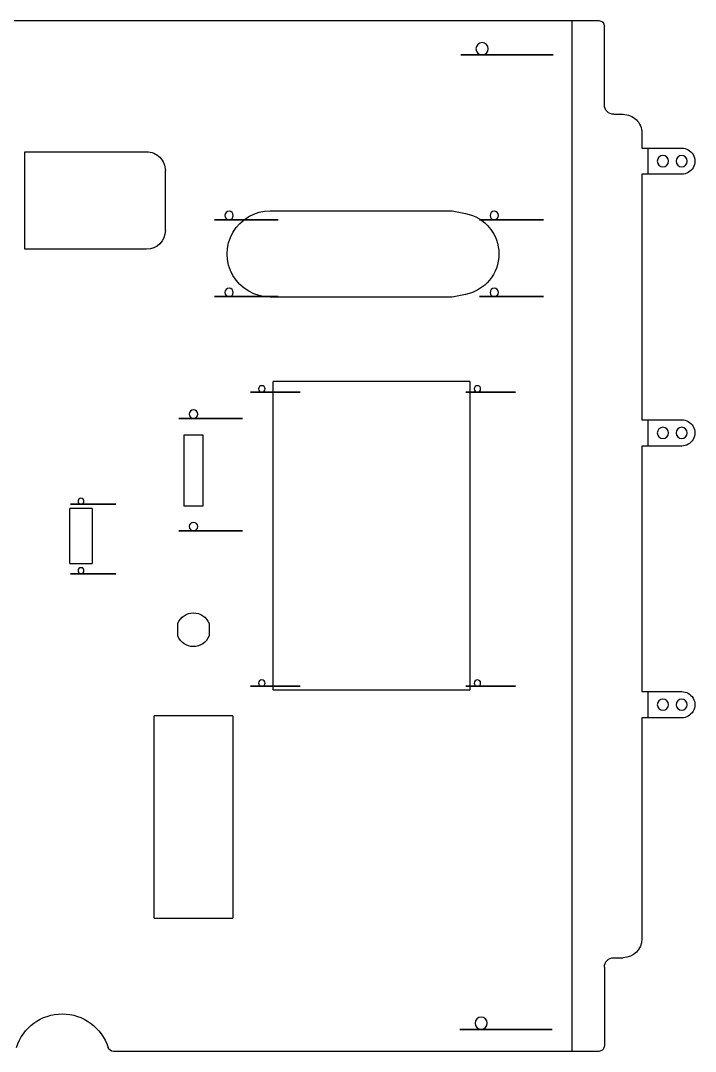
# Model space of a CAD drawing. Extents: x -452 to 195, y -304 to 246.
# Drawn here: x -165 to 195, y -304 to 246 of the extents above; entities that cross this region are included whole.
import ezdxf
from ezdxf.lldxf.tags import DXFTag

# ---------------------------------------------------------------- set-up
doc = ezdxf.new("R2010")
doc.units = 0
doc.layers.add('LAYER_1', color=7, linetype='CONTINUOUS')
tags = doc.linetypes.add('NEW_LINE1', pattern=[24, 15, -3, 3, -3]).pattern_tags.tags
tags[10:11] = [DXFTag(74, 4), DXFTag(75, 0), DXFTag(340, '0'), DXFTag(46, 1.0), DXFTag(50, 0.0), DXFTag(44, 0.0), DXFTag(45, 0.0)]
tags[8:9] = [DXFTag(74, 4), DXFTag(75, 0), DXFTag(340, '0'), DXFTag(46, 1.0), DXFTag(50, 0.0), DXFTag(44, 0.0), DXFTag(45, 0.0)]
tags[6:7] = [DXFTag(74, 4), DXFTag(75, 0), DXFTag(340, '0'), DXFTag(46, 1.0), DXFTag(50, 0.0), DXFTag(44, 0.0), DXFTag(45, 0.0)]
tags[4:5] = [DXFTag(74, 4), DXFTag(75, 0), DXFTag(340, '0'), DXFTag(46, 1.0), DXFTag(50, 0.0), DXFTag(44, 0.0), DXFTag(45, 0.0)]
tags = doc.linetypes.add('NEW_LINE3', pattern=[24, 15, -3, 3, -3]).pattern_tags.tags
tags[10:11] = [DXFTag(74, 4), DXFTag(75, 0), DXFTag(340, '0'), DXFTag(46, 1.0), DXFTag(50, 0.0), DXFTag(44, 0.0), DXFTag(45, 0.0)]
tags[8:9] = [DXFTag(74, 4), DXFTag(75, 0), DXFTag(340, '0'), DXFTag(46, 1.0), DXFTag(50, 0.0), DXFTag(44, 0.0), DXFTag(45, 0.0)]
tags[6:7] = [DXFTag(74, 4), DXFTag(75, 0), DXFTag(340, '0'), DXFTag(46, 1.0), DXFTag(50, 0.0), DXFTag(44, 0.0), DXFTag(45, 0.0)]
tags[4:5] = [DXFTag(74, 4), DXFTag(75, 0), DXFTag(340, '0'), DXFTag(46, 1.0), DXFTag(50, 0.0), DXFTag(44, 0.0), DXFTag(45, 0.0)]
tags = doc.linetypes.add('NEW_LINE4', pattern=[24, 15, -3, 3, -3]).pattern_tags.tags
tags[10:11] = [DXFTag(74, 4), DXFTag(75, 0), DXFTag(340, '0'), DXFTag(46, 1.0), DXFTag(50, 0.0), DXFTag(44, 0.0), DXFTag(45, 0.0)]
tags[8:9] = [DXFTag(74, 4), DXFTag(75, 0), DXFTag(340, '0'), DXFTag(46, 1.0), DXFTag(50, 0.0), DXFTag(44, 0.0), DXFTag(45, 0.0)]
tags[6:7] = [DXFTag(74, 4), DXFTag(75, 0), DXFTag(340, '0'), DXFTag(46, 1.0), DXFTag(50, 0.0), DXFTag(44, 0.0), DXFTag(45, 0.0)]
tags[4:5] = [DXFTag(74, 4), DXFTag(75, 0), DXFTag(340, '0'), DXFTag(46, 1.0), DXFTag(50, 0.0), DXFTag(44, 0.0), DXFTag(45, 0.0)]
tags = doc.linetypes.add('NEW_LINE5', pattern=[24, 15, -3, 3, -3]).pattern_tags.tags
tags[10:11] = [DXFTag(74, 4), DXFTag(75, 0), DXFTag(340, '0'), DXFTag(46, 1.0), DXFTag(50, 0.0), DXFTag(44, 0.0), DXFTag(45, 0.0)]
tags[8:9] = [DXFTag(74, 4), DXFTag(75, 0), DXFTag(340, '0'), DXFTag(46, 1.0), DXFTag(50, 0.0), DXFTag(44, 0.0), DXFTag(45, 0.0)]
tags[6:7] = [DXFTag(74, 4), DXFTag(75, 0), DXFTag(340, '0'), DXFTag(46, 1.0), DXFTag(50, 0.0), DXFTag(44, 0.0), DXFTag(45, 0.0)]
tags[4:5] = [DXFTag(74, 4), DXFTag(75, 0), DXFTag(340, '0'), DXFTag(46, 1.0), DXFTag(50, 0.0), DXFTag(44, 0.0), DXFTag(45, 0.0)]

msp = doc.modelspace()

# ---------------------------------------------------------------- linework, layer by layer
at = {"layer": 'LAYER_1'}
for points in [[(-428.9998, 245.5002), (-428.9998, 245.5002), (143.4905, 245.5002), (143.4905, 245.5002)], [(146.4905, 200.5002), (146.4905, 200.5002), (146.4905, 242.5002), (146.4905, 242.5002)], [(151.4905, 195.5002), (151.4905, 195.5002), (156.4905, 195.5002), (156.4905, 195.5002)], [(166.4905, 185.5002), (166.4905, 185.5002), (166.4905, 177.5002), (166.4905, 177.5002)], [(166.4905, 177.5002), (166.4905, 177.5002), (187.7356, 177.5002), (187.7356, 177.5002)], [(-162.7547, 175.5002), (-162.7547, 175.5002), (-97.7547, 175.5002), (-97.7547, 175.5002)], [(-162.7547, 123.5002), (-162.7547, 123.5002), (-162.7547, 175.5002), (-162.7547, 175.5002)], [(-87.7547, 133.5002), (-87.7547, 133.5002), (-87.7547, 165.5002), (-87.7547, 165.5002)], [(187.7356, 163.5002), (187.7356, 163.5002), (166.4905, 163.5002), (166.4905, 163.5002)], [(166.4905, 163.5002), (166.4905, 163.5002), (166.4905, 32.5002), (166.4905, 32.5002)], [(-31.7547, 144.0002), (-31.7547, 144.0002), (65.2453, 144.0002), (65.2453, 144.0002)], [(65.2453, 144.0002), (65.2453, 144.0002), (72.4578, 142.5931), (72.4578, 142.5931)], [(-87.7547, 133.5002), (-87.7547, 127.9774), (-92.2318, 123.5002), (-97.7546, 123.5002)], [(-97.7547, 123.5002), (-97.7547, 123.5002), (-162.7547, 123.5002), (-162.7547, 123.5002)], [(72.4578, 99.4073), (72.4578, 99.4073), (65.2453, 98.0002), (65.2453, 98.0002)], [(65.2453, 98.0002), (65.2453, 98.0002), (-31.7547, 98.0002), (-31.7547, 98.0002)], [(74.7453, 53.0002), (74.7453, 53.0002), (-30.2547, 53.0002), (-30.2547, 53.0002)], [(-30.2547, -111.4998), (-30.2547, -111.4998), (-30.2547, 53.0002), (-30.2547, 53.0002)], [(74.7453, 53.0002), (74.7453, 53.0002), (74.7453, -111.4998), (74.7453, -111.4998)], [(166.4905, 32.5002), (166.4905, 32.5002), (187.7356, 32.5002), (187.7356, 32.5002)], [(-77.7547, 24.5002), (-77.7547, 24.5002), (-67.7547, 24.5002), (-67.7547, 24.5002)], [(-77.7547, -13.4998), (-77.7547, -13.4998), (-77.7547, 24.5002), (-77.7547, 24.5002)], [(-67.7547, 24.5002), (-67.7547, 24.5002), (-67.7547, -13.4998), (-67.7547, -13.4998)], [(187.7356, 18.5002), (187.7356, 18.5002), (166.4905, 18.5002), (166.4905, 18.5002)], [(166.4905, 18.5002), (166.4905, 18.5002), (166.4905, -112.4998), (166.4905, -112.4998)], [(-126.7547, -14.7498), (-126.7547, -14.7498), (-138.7547, -14.7498), (-138.7547, -14.7498)], [(-138.7547, -44.2498), (-138.7547, -44.2498), (-138.7547, -14.7498), (-138.7547, -14.7498)], [(-126.7547, -14.7498), (-126.7547, -14.7498), (-126.7547, -44.2498), (-126.7547, -44.2498)], [(-67.7547, -13.4998), (-67.7547, -13.4998), (-77.7547, -13.4998), (-77.7547, -13.4998)], [(-138.7547, -44.2498), (-138.7547, -44.2498), (-126.7547, -44.2498), (-126.7547, -44.2498)], [(-81.1047, -82.858), (-81.1047, -82.858), (-81.1047, -76.1416), (-81.1047, -76.1416)], [(-64.4047, -76.1416), (-64.4047, -76.1416), (-64.4047, -82.858), (-64.4047, -82.858)], [(-30.2547, -111.4998), (-30.2547, -111.4998), (74.7453, -111.4998), (74.7453, -111.4998)], [(166.4905, -112.4998), (166.4905, -112.4998), (187.7356, -112.4998), (187.7356, -112.4998)], [(-51.7547, -125.4998), (-51.7547, -125.4998), (-93.7547, -125.4998), (-93.7547, -125.4998)], [(-93.7547, -233.4998), (-93.7547, -233.4998), (-93.7547, -125.4998), (-93.7547, -125.4998)], [(-51.7547, -125.4998), (-51.7547, -125.4998), (-51.7547, -233.4998), (-51.7547, -233.4998)], [(187.7356, -126.4998), (187.7356, -126.4998), (166.4905, -126.4998), (166.4905, -126.4998)], [(166.4905, -126.4998), (166.4905, -126.4998), (166.4905, -244.4998), (166.4905, -244.4998)], [(-93.7547, -233.4998), (-93.7547, -233.4998), (-51.7547, -233.4998), (-51.7547, -233.4998)], [(166.4905, -244.4998), (166.4905, -250.0226), (162.0134, -254.4998), (156.4905, -254.4998)], [(151.4905, -254.4998), (151.4905, -254.4998), (156.4905, -254.4998), (156.4905, -254.4998)], [(146.4905, -259.4998), (146.4905, -259.4998), (146.4905, -301.4998), (146.4905, -301.4998)], [(-115.46, -304.4998), (-116.7686, -304.4998), (-117.9262, -303.6515), (-118.3205, -302.4037)], [(146.4905, -301.4998), (146.4905, -303.1566), (145.1473, -304.4998), (143.4905, -304.4998)], [(143.4905, -304.4998), (143.4905, -304.4998), (-115.46, -304.4998), (-115.46, -304.4998)]]:
    msp.add_open_spline(points, degree=3, dxfattribs=at)
at = {"layer": 'LAYER_1', "color": 1, "linetype": 'NEW_LINE1'}
msp.add_open_spline([(129.3679, -304.4998), (129.3679, -304.4998), (129.3679, 245.5002), (129.3679, 245.5002)], degree=3, dxfattribs=at)
at = {"layer": 'LAYER_1'}
for points, knots in [([(143.4905, 245.5002), (144.2861, 245.5002), (145.0492, 245.1841), (145.6118, 244.6215), (145.6118, 244.6215), (146.1744, 244.0589), (146.4905, 243.2958), (146.4905, 242.5002)], [0, 0, 0, 0, 0.33333333, 0.33333333, 0.33333333, 0.33333333, 1, 1, 1, 1]), ([(81.2453, 227.2502), (79.4504, 227.2502), (77.9954, 228.7053), (77.9953, 230.5002), (77.9953, 230.5002), (77.9953, 232.2951), (79.4504, 233.7502), (81.2453, 233.7502), (81.2453, 233.7502), (83.0403, 233.7502), (84.4953, 232.2951), (84.4953, 230.5002), (84.4953, 230.5002), (84.4954, 228.7053), (83.0403, 227.2502), (81.2454, 227.2502), (27.3984, 227.2502), (188.9393, 227.2502), (81.2453, 227.2502)], [0, 0, 0, 0, 0.2, 0.2, 0.2, 0.2, 0.4, 0.4, 0.4, 0.4, 0.6, 0.6, 0.6, 0.6, 1, 1, 1, 1.0001, 1.0001, 1.0001, 1.0001]), ([(151.4905, 195.5002), (150.1644, 195.5002), (148.8926, 196.027), (147.9549, 196.9647), (147.9549, 196.9647), (147.0173, 197.9023), (146.4905, 199.1741), (146.4905, 200.5002)], [0, 0, 0, 0, 0.33333333, 0.33333333, 0.33333333, 0.33333333, 1, 1, 1, 1]), ([(156.4905, 195.5002), (159.1426, 195.5002), (161.6862, 194.4466), (163.5615, 192.5713), (163.5615, 192.5713), (165.4369, 190.6959), (166.4905, 188.1524), (166.4905, 185.5002)], [0, 0, 0, 0, 0.33333333, 0.33333333, 0.33333333, 0.33333333, 1, 1, 1, 1]), ([(187.7356, 177.5002), (190.2365, 177.5002), (192.5474, 176.166), (193.7978, 174.0002), (193.7978, 174.0002), (195.0482, 171.8344), (195.0482, 169.166), (193.7978, 167.0002), (193.7978, 167.0002), (192.5474, 164.8344), (190.2365, 163.5002), (187.7356, 163.5002)], [0, 0, 0, 0, 0.25, 0.25, 0.25, 0.25, 0.5, 0.5, 0.5, 0.5, 1, 1, 1, 1]), ([(-97.7547, 175.5002), (-95.1025, 175.5002), (-92.5589, 174.4466), (-90.6836, 172.5713), (-90.6836, 172.5713), (-88.8082, 170.6959), (-87.7547, 168.1524), (-87.7547, 165.5002)], [0, 0, 0, 0, 0.33333333, 0.33333333, 0.33333333, 0.33333333, 1, 1, 1, 1]), ([(177.7356, 167.5002), (176.0788, 167.5002), (174.7356, 168.8433), (174.7356, 170.5002), (174.7356, 170.5002), (174.7356, 172.157), (176.0787, 173.5002), (177.7356, 173.5002), (177.7356, 173.5002), (179.3925, 173.5002), (180.7356, 172.1571), (180.7356, 170.5002), (180.7356, 170.5002), (180.7356, 168.8434), (179.3925, 167.5002), (177.7356, 167.5002)], [0, 0, 0, 0, 0.2, 0.2, 0.2, 0.2, 0.4, 0.4, 0.4, 0.4, 0.6, 0.6, 0.6, 0.6, 1, 1, 1, 1]), ([(187.7356, 167.5002), (186.0788, 167.5002), (184.7356, 168.8433), (184.7356, 170.5002), (184.7356, 170.5002), (184.7356, 172.157), (186.0787, 173.5002), (187.7356, 173.5002), (187.7356, 173.5002), (189.3925, 173.5002), (190.7356, 172.1571), (190.7356, 170.5002), (190.7356, 170.5002), (190.7356, 168.8434), (189.3925, 167.5002), (187.7356, 167.5002)], [0, 0, 0, 0, 0.2, 0.2, 0.2, 0.2, 0.4, 0.4, 0.4, 0.4, 0.6, 0.6, 0.6, 0.6, 1, 1, 1, 1]), ([(-53.7547, 139.2502), (-54.9973, 139.2502), (-56.0046, 140.2576), (-56.0047, 141.5002), (-56.0047, 141.5002), (-56.0047, 142.7428), (-54.9973, 143.7502), (-53.7547, 143.7502), (-53.7547, 143.7502), (-52.512, 143.7502), (-51.5047, 142.7428), (-51.5047, 141.5002), (-51.5047, 141.5002), (-51.5046, 140.2576), (-52.512, 139.2502), (-53.7546, 139.2502), (-91.0326, 139.2502), (20.8013, 139.2502), (-53.7547, 139.2502)], [0, 0, 0, 0, 0.2, 0.2, 0.2, 0.2, 0.4, 0.4, 0.4, 0.4, 0.6, 0.6, 0.6, 0.6, 1, 1, 1, 1.0001, 1.0001, 1.0001, 1.0001]), ([(-31.7547, 98.0002), (-39.9718, 98.0002), (-47.5647, 102.384), (-51.6732, 109.5002), (-51.6732, 109.5002), (-55.7818, 116.6164), (-55.7818, 125.384), (-51.6732, 132.5002), (-51.6732, 132.5002), (-47.5647, 139.6164), (-39.9718, 144.0002), (-31.7547, 144.0002)], [0, 0, 0, 0, 0.25, 0.25, 0.25, 0.25, 0.5, 0.5, 0.5, 0.5, 1, 1, 1, 1]), ([(87.7453, 139.2502), (86.5027, 139.2502), (85.4954, 140.2576), (85.4953, 141.5002), (85.4953, 141.5002), (85.4953, 142.7428), (86.5027, 143.7502), (87.7453, 143.7502), (87.7453, 143.7502), (88.988, 143.7502), (89.9953, 142.7428), (89.9953, 141.5002), (89.9953, 141.5002), (89.9954, 140.2576), (88.988, 139.2502), (87.7454, 139.2502), (50.4674, 139.2502), (162.3013, 139.2502), (87.7453, 139.2502)], [0, 0, 0, 0, 0.2, 0.2, 0.2, 0.2, 0.4, 0.4, 0.4, 0.4, 0.6, 0.6, 0.6, 0.6, 1, 1, 1, 1.0001, 1.0001, 1.0001, 1.0001]), ([(72.4578, 142.5931), (82.7892, 140.5776), (90.2453, 131.5263), (90.2453, 121.0002), (90.2453, 121.0002), (90.2453, 110.4741), (82.7892, 101.4228), (72.4578, 99.4073)], [0, 0, 0, 0, 0.33333333, 0.33333333, 0.33333333, 0.33333333, 1, 1, 1, 1]), ([(-53.7547, 98.2502), (-54.9973, 98.2502), (-56.0046, 99.2576), (-56.0047, 100.5002), (-56.0047, 100.5002), (-56.0047, 101.7428), (-54.9973, 102.7502), (-53.7547, 102.7502), (-53.7547, 102.7502), (-52.512, 102.7502), (-51.5047, 101.7428), (-51.5047, 100.5002), (-51.5047, 100.5002), (-51.5046, 99.2576), (-52.512, 98.2502), (-53.7546, 98.2502), (-91.0326, 98.2502), (20.8013, 98.2502), (-53.7547, 98.2502)], [0, 0, 0, 0, 0.2, 0.2, 0.2, 0.2, 0.4, 0.4, 0.4, 0.4, 0.6, 0.6, 0.6, 0.6, 1, 1, 1, 1.0001, 1.0001, 1.0001, 1.0001]), ([(87.7453, 98.2502), (86.5027, 98.2502), (85.4954, 99.2576), (85.4953, 100.5002), (85.4953, 100.5002), (85.4953, 101.7428), (86.5027, 102.7502), (87.7453, 102.7502), (87.7453, 102.7502), (88.988, 102.7502), (89.9953, 101.7428), (89.9953, 100.5002), (89.9953, 100.5002), (89.9954, 99.2576), (88.988, 98.2502), (87.7454, 98.2502), (50.4674, 98.2502), (162.3013, 98.2502), (87.7453, 98.2502)], [0, 0, 0, 0, 0.2, 0.2, 0.2, 0.2, 0.4, 0.4, 0.4, 0.4, 0.6, 0.6, 0.6, 0.6, 1, 1, 1, 1.0001, 1.0001, 1.0001, 1.0001]), ([(-36.2347, 47.2002), (-37.2011, 47.2002), (-37.9847, 47.9837), (-37.9847, 48.9502), (-37.9847, 48.9502), (-37.9847, 49.9167), (-37.2012, 50.7002), (-36.2347, 50.7002), (-36.2347, 50.7002), (-35.2682, 50.7002), (-34.4847, 49.9167), (-34.4847, 48.9502), (-34.4847, 48.9502), (-34.4846, 47.9837), (-35.2681, 47.2002), (-36.2346, 47.2002), (-65.2296, 47.2002), (21.7493, 47.2002), (-36.2347, 47.2002)], [0, 0, 0, 0, 0.2, 0.2, 0.2, 0.2, 0.4, 0.4, 0.4, 0.4, 0.6, 0.6, 0.6, 0.6, 1, 1, 1, 1.0001, 1.0001, 1.0001, 1.0001]), ([(78.7253, 47.2002), (77.7589, 47.2002), (76.9753, 47.9837), (76.9753, 48.9502), (76.9753, 48.9502), (76.9753, 49.9167), (77.7588, 50.7002), (78.7253, 50.7002), (78.7253, 50.7002), (79.6918, 50.7002), (80.4753, 49.9167), (80.4753, 48.9502), (80.4753, 48.9502), (80.4754, 47.9837), (79.6919, 47.2002), (78.7254, 47.2002), (49.7304, 47.2002), (136.7093, 47.2002), (78.7253, 47.2002)], [0, 0, 0, 0, 0.2, 0.2, 0.2, 0.2, 0.4, 0.4, 0.4, 0.4, 0.6, 0.6, 0.6, 0.6, 1, 1, 1, 1.0001, 1.0001, 1.0001, 1.0001]), ([(-72.7547, 33.2502), (-73.9973, 33.2502), (-75.0046, 34.2576), (-75.0047, 35.5002), (-75.0047, 35.5002), (-75.0047, 36.7428), (-73.9973, 37.7502), (-72.7547, 37.7502), (-72.7547, 37.7502), (-71.512, 37.7502), (-70.5047, 36.7428), (-70.5047, 35.5002), (-70.5047, 35.5002), (-70.5046, 34.2576), (-71.512, 33.2502), (-72.7546, 33.2502), (-110.0326, 33.2502), (1.8013, 33.2502), (-72.7547, 33.2502)], [0, 0, 0, 0, 0.2, 0.2, 0.2, 0.2, 0.4, 0.4, 0.4, 0.4, 0.6, 0.6, 0.6, 0.6, 1, 1, 1, 1.0001, 1.0001, 1.0001, 1.0001]), ([(177.7356, 22.5002), (176.0788, 22.5002), (174.7356, 23.8433), (174.7356, 25.5002), (174.7356, 25.5002), (174.7356, 27.157), (176.0787, 28.5002), (177.7356, 28.5002), (177.7356, 28.5002), (179.3925, 28.5002), (180.7356, 27.1571), (180.7356, 25.5002), (180.7356, 25.5002), (180.7356, 23.8434), (179.3925, 22.5002), (177.7356, 22.5002)], [0, 0, 0, 0, 0.2, 0.2, 0.2, 0.2, 0.4, 0.4, 0.4, 0.4, 0.6, 0.6, 0.6, 0.6, 1, 1, 1, 1]), ([(187.7356, 22.5002), (186.0788, 22.5002), (184.7356, 23.8433), (184.7356, 25.5002), (184.7356, 25.5002), (184.7356, 27.157), (186.0787, 28.5002), (187.7356, 28.5002), (187.7356, 28.5002), (189.3925, 28.5002), (190.7356, 27.1571), (190.7356, 25.5002), (190.7356, 25.5002), (190.7356, 23.8434), (189.3925, 22.5002), (187.7356, 22.5002)], [0, 0, 0, 0, 0.2, 0.2, 0.2, 0.2, 0.4, 0.4, 0.4, 0.4, 0.6, 0.6, 0.6, 0.6, 1, 1, 1, 1]), ([(187.7356, 32.5002), (190.2365, 32.5002), (192.5474, 31.166), (193.7978, 29.0002), (193.7978, 29.0002), (195.0482, 26.8344), (195.0482, 24.166), (193.7978, 22.0002), (193.7978, 22.0002), (192.5474, 19.8344), (190.2365, 18.5002), (187.7356, 18.5002)], [0, 0, 0, 0, 0.25, 0.25, 0.25, 0.25, 0.5, 0.5, 0.5, 0.5, 1, 1, 1, 1]), ([(-132.7547, -12.5998), (-133.6383, -12.5998), (-134.3547, -11.8835), (-134.3547, -10.9998), (-134.3547, -10.9998), (-134.3547, -10.1161), (-133.6383, -9.3998), (-132.7547, -9.3998), (-132.7547, -9.3998), (-131.871, -9.3998), (-131.1547, -10.1161), (-131.1547, -10.9998), (-131.1547, -10.9998), (-131.1546, -11.8834), (-131.871, -12.5998), (-132.7546, -12.5998), (-159.2626, -12.5998), (-79.7387, -12.5998), (-132.7547, -12.5998)], [0, 0, 0, 0, 0.2, 0.2, 0.2, 0.2, 0.4, 0.4, 0.4, 0.4, 0.6, 0.6, 0.6, 0.6, 1, 1, 1, 1.0001, 1.0001, 1.0001, 1.0001]), ([(-72.7547, -26.7498), (-73.9973, -26.7498), (-75.0046, -25.7424), (-75.0047, -24.4998), (-75.0047, -24.4998), (-75.0047, -23.2572), (-73.9973, -22.2498), (-72.7547, -22.2498), (-72.7547, -22.2498), (-71.512, -22.2498), (-70.5047, -23.2572), (-70.5047, -24.4998), (-70.5047, -24.4998), (-70.5046, -25.7424), (-71.512, -26.7498), (-72.7546, -26.7498), (-110.0326, -26.7498), (1.8013, -26.7498), (-72.7547, -26.7498)], [0, 0, 0, 0, 0.2, 0.2, 0.2, 0.2, 0.4, 0.4, 0.4, 0.4, 0.6, 0.6, 0.6, 0.6, 1, 1, 1, 1.0001, 1.0001, 1.0001, 1.0001]), ([(-178.4726, -33.0654), (-177.23, -33.0654), (-176.2226, -32.0581), (-176.2226, -30.8154), (-176.2226, -30.8154), (-176.2226, -29.5728), (-177.23, -28.5654), (-178.4726, -28.5654), (-178.4726, -28.5654), (-179.7153, -28.5654), (-180.7226, -29.5728), (-180.7226, -30.8154), (-180.7226, -30.8154), (-180.7226, -32.0581), (-179.7153, -33.0654), (-178.4727, -33.0654), (-141.1947, -33.0654), (-253.0286, -33.0654), (-178.4726, -33.0654)], [0, 0, 0, 0, 0.2, 0.2, 0.2, 0.2, 0.4, 0.4, 0.4, 0.4, 0.6, 0.6, 0.6, 0.6, 1, 1, 1, 1.0001, 1.0001, 1.0001, 1.0001]), ([(-132.7547, -49.5998), (-133.6383, -49.5998), (-134.3547, -48.8835), (-134.3547, -47.9998), (-134.3547, -47.9998), (-134.3547, -47.1161), (-133.6383, -46.3998), (-132.7547, -46.3998), (-132.7547, -46.3998), (-131.871, -46.3998), (-131.1547, -47.1161), (-131.1547, -47.9998), (-131.1547, -47.9998), (-131.1546, -48.8834), (-131.871, -49.5998), (-132.7546, -49.5998), (-159.2626, -49.5998), (-79.7387, -49.5998), (-132.7547, -49.5998)], [0, 0, 0, 0, 0.2, 0.2, 0.2, 0.2, 0.4, 0.4, 0.4, 0.4, 0.6, 0.6, 0.6, 0.6, 1, 1, 1, 1.0001, 1.0001, 1.0001, 1.0001]), ([(-81.1047, -76.1416), (-79.7338, -72.733), (-76.4286, -70.4998), (-72.7547, -70.4998), (-72.7547, -70.4998), (-69.0807, -70.4998), (-65.7755, -72.733), (-64.4047, -76.1416)], [0, 0, 0, 0, 0.33333333, 0.33333333, 0.33333333, 0.33333333, 1, 1, 1, 1]), ([(-64.4047, -82.858), (-65.7755, -86.2666), (-69.0807, -88.4998), (-72.7546, -88.4998), (-72.7546, -88.4998), (-76.4286, -88.4998), (-79.7337, -86.2667), (-81.1046, -82.858)], [0, 0, 0, 0, 0.33333333, 0.33333333, 0.33333333, 0.33333333, 1, 1, 1, 1]), ([(-36.2347, -109.6998), (-37.2011, -109.6998), (-37.9847, -108.9163), (-37.9847, -107.9498), (-37.9847, -107.9498), (-37.9847, -106.9833), (-37.2012, -106.1998), (-36.2347, -106.1998), (-36.2347, -106.1998), (-35.2682, -106.1998), (-34.4847, -106.9833), (-34.4847, -107.9498), (-34.4847, -107.9498), (-34.4846, -108.9163), (-35.2681, -109.6998), (-36.2346, -109.6998), (-65.2296, -109.6998), (21.7493, -109.6998), (-36.2347, -109.6998)], [0, 0, 0, 0, 0.2, 0.2, 0.2, 0.2, 0.4, 0.4, 0.4, 0.4, 0.6, 0.6, 0.6, 0.6, 1, 1, 1, 1.0001, 1.0001, 1.0001, 1.0001]), ([(78.7253, -109.6998), (77.7589, -109.6998), (76.9753, -108.9163), (76.9753, -107.9498), (76.9753, -107.9498), (76.9753, -106.9833), (77.7588, -106.1998), (78.7253, -106.1998), (78.7253, -106.1998), (79.6918, -106.1998), (80.4753, -106.9833), (80.4753, -107.9498), (80.4753, -107.9498), (80.4754, -108.9163), (79.6919, -109.6998), (78.7254, -109.6998), (49.7304, -109.6998), (136.7093, -109.6998), (78.7253, -109.6998)], [0, 0, 0, 0, 0.2, 0.2, 0.2, 0.2, 0.4, 0.4, 0.4, 0.4, 0.6, 0.6, 0.6, 0.6, 1, 1, 1, 1.0001, 1.0001, 1.0001, 1.0001]), ([(187.7356, -112.4998), (190.2365, -112.4998), (192.5474, -113.834), (193.7978, -115.9998), (193.7978, -115.9998), (195.0482, -118.1656), (195.0482, -120.834), (193.7978, -122.9998), (193.7978, -122.9998), (192.5474, -125.1656), (190.2365, -126.4998), (187.7356, -126.4998)], [0, 0, 0, 0, 0.25, 0.25, 0.25, 0.25, 0.5, 0.5, 0.5, 0.5, 1, 1, 1, 1]), ([(177.7356, -122.4998), (176.0788, -122.4998), (174.7356, -121.1567), (174.7356, -119.4998), (174.7356, -119.4998), (174.7356, -117.843), (176.0787, -116.4998), (177.7356, -116.4998), (177.7356, -116.4998), (179.3925, -116.4998), (180.7356, -117.8429), (180.7356, -119.4998), (180.7356, -119.4998), (180.7356, -121.1566), (179.3925, -122.4998), (177.7356, -122.4998)], [0, 0, 0, 0, 0.2, 0.2, 0.2, 0.2, 0.4, 0.4, 0.4, 0.4, 0.6, 0.6, 0.6, 0.6, 1, 1, 1, 1]), ([(187.7356, -122.4998), (186.0788, -122.4998), (184.7356, -121.1567), (184.7356, -119.4998), (184.7356, -119.4998), (184.7356, -117.843), (186.0787, -116.4998), (187.7356, -116.4998), (187.7356, -116.4998), (189.3925, -116.4998), (190.7356, -117.8429), (190.7356, -119.4998), (190.7356, -119.4998), (190.7356, -121.1566), (189.3925, -122.4998), (187.7356, -122.4998)], [0, 0, 0, 0, 0.2, 0.2, 0.2, 0.2, 0.4, 0.4, 0.4, 0.4, 0.6, 0.6, 0.6, 0.6, 1, 1, 1, 1]), ([(146.4905, -259.4998), (146.4905, -258.1737), (147.0173, -256.9019), (147.9549, -255.9643), (147.9549, -255.9643), (148.8926, -255.0266), (150.1644, -254.4998), (151.4905, -254.4998)], [0, 0, 0, 0, 0.33333333, 0.33333333, 0.33333333, 0.33333333, 1, 1, 1, 1]), ([(-167.1888, -302.4037), (-163.8207, -291.7453), (-153.9326, -284.4998), (-142.7547, -284.4998), (-142.7547, -284.4998), (-131.5768, -284.4998), (-121.6886, -291.7453), (-118.3205, -302.4037)], [0, 0, 0, 0, 0.33333333, 0.33333333, 0.33333333, 0.33333333, 1, 1, 1, 1]), ([(80.7453, -292.7498), (78.9504, -292.7498), (77.4954, -291.2947), (77.4953, -289.4998), (77.4953, -289.4998), (77.4953, -287.7049), (78.9504, -286.2498), (80.7453, -286.2498), (80.7453, -286.2498), (82.5403, -286.2498), (83.9953, -287.7049), (83.9953, -289.4998), (83.9953, -289.4998), (83.9954, -291.2947), (82.5403, -292.7498), (80.7454, -292.7498), (26.8984, -292.7498), (188.4393, -292.7498), (80.7453, -292.7498)], [0, 0, 0, 0, 0.2, 0.2, 0.2, 0.2, 0.4, 0.4, 0.4, 0.4, 0.6, 0.6, 0.6, 0.6, 1, 1, 1, 1.0001, 1.0001, 1.0001, 1.0001])]:
    msp.add_open_spline(points, degree=3, knots=knots, dxfattribs=at)
at = {"layer": 'LAYER_1', "color": 1, "linetype": 'NEW_LINE5'}
msp.add_open_spline([(169.613, 177.5002), (169.613, 177.5002), (169.613, 163.5002), (169.613, 163.5002)], degree=3, dxfattribs=at)
at = {"layer": 'LAYER_1', "color": 1, "linetype": 'NEW_LINE4'}
msp.add_open_spline([(169.613, 32.5002), (169.613, 32.5002), (169.613, 18.5002), (169.613, 18.5002)], degree=3, dxfattribs=at)
at = {"layer": 'LAYER_1', "color": 1, "linetype": 'NEW_LINE3'}
msp.add_open_spline([(169.613, -112.4998), (169.613, -112.4998), (169.613, -126.4998), (169.613, -126.4998)], degree=3, dxfattribs=at)

doc.saveas('drawing.dxf')
